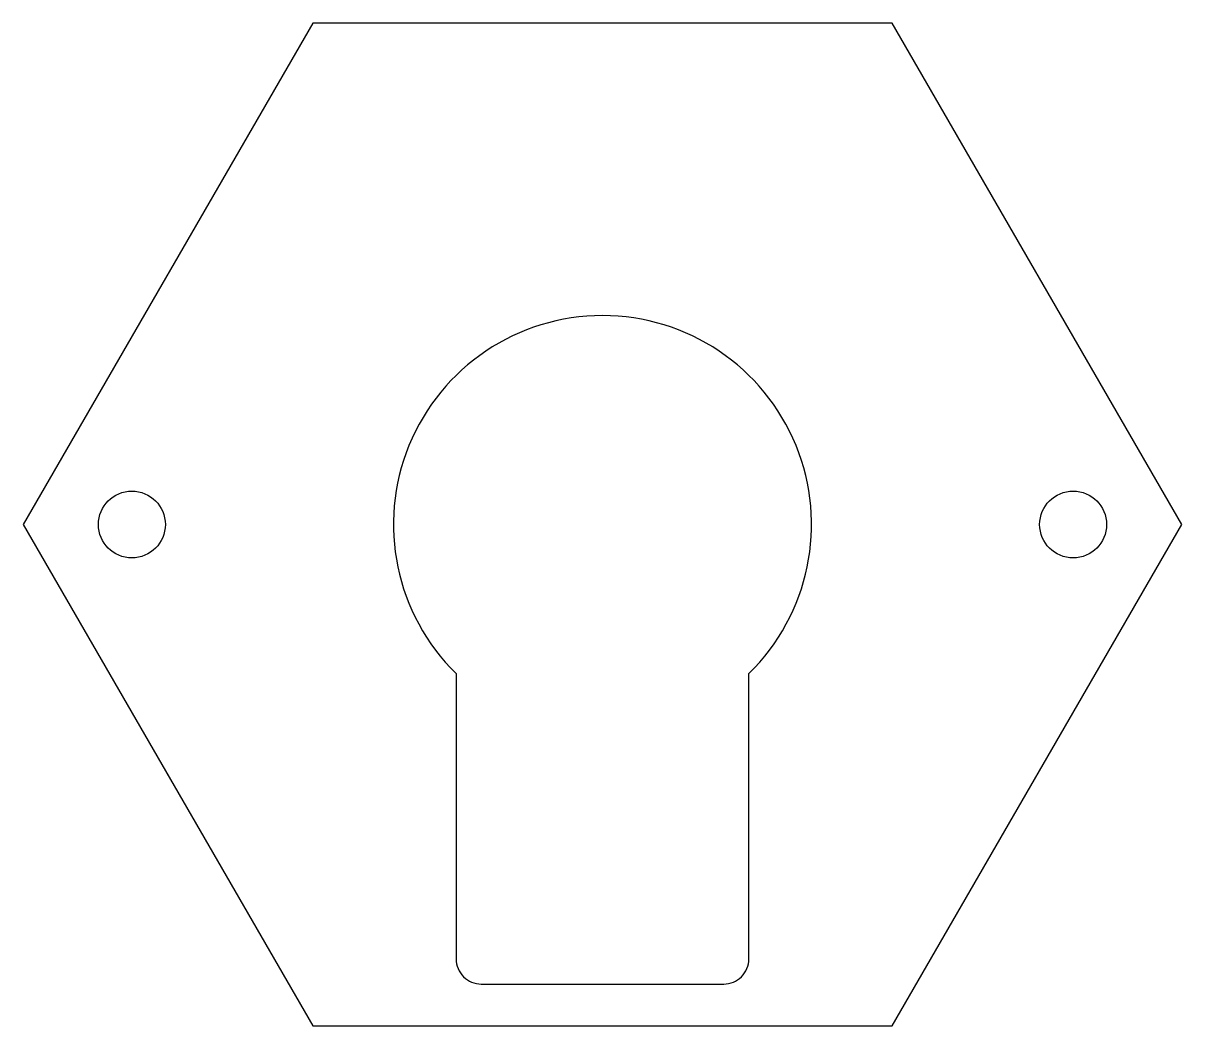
# Model space of a CAD drawing. Header units: millimetres. Extents: x -69 to 69, y -60 to 60.
import ezdxf

# ---------------------------------------------------------------- set-up
doc = ezdxf.new("R2010")
doc.units = ezdxf.units.MM
doc.layers.get('0').update_dxf_attribs({"linetype": 'CONTINUOUS'})

msp = doc.modelspace()

# ---------------------------------------------------------------- linework, layer by layer
msp.add_lwpolyline([(34.64, -60), (69.28, 0), (34.64, 60), (-34.64, 60), (-69.28, 0), (-34.64, -60)], close=True)
msp.add_lwpolyline([(17.5, -17.85, 2.448775), (-17.5, -17.85), (-17.5, -52, 0.414214), (-14.5, -55), (14.5, -55, 0.414214), (17.5, -52)], format="xyb", close=True)
for centre in [(-56.28, 0), (56.28, 0)]:
    msp.add_circle(centre, 4)

doc.saveas('drawing.dxf')
